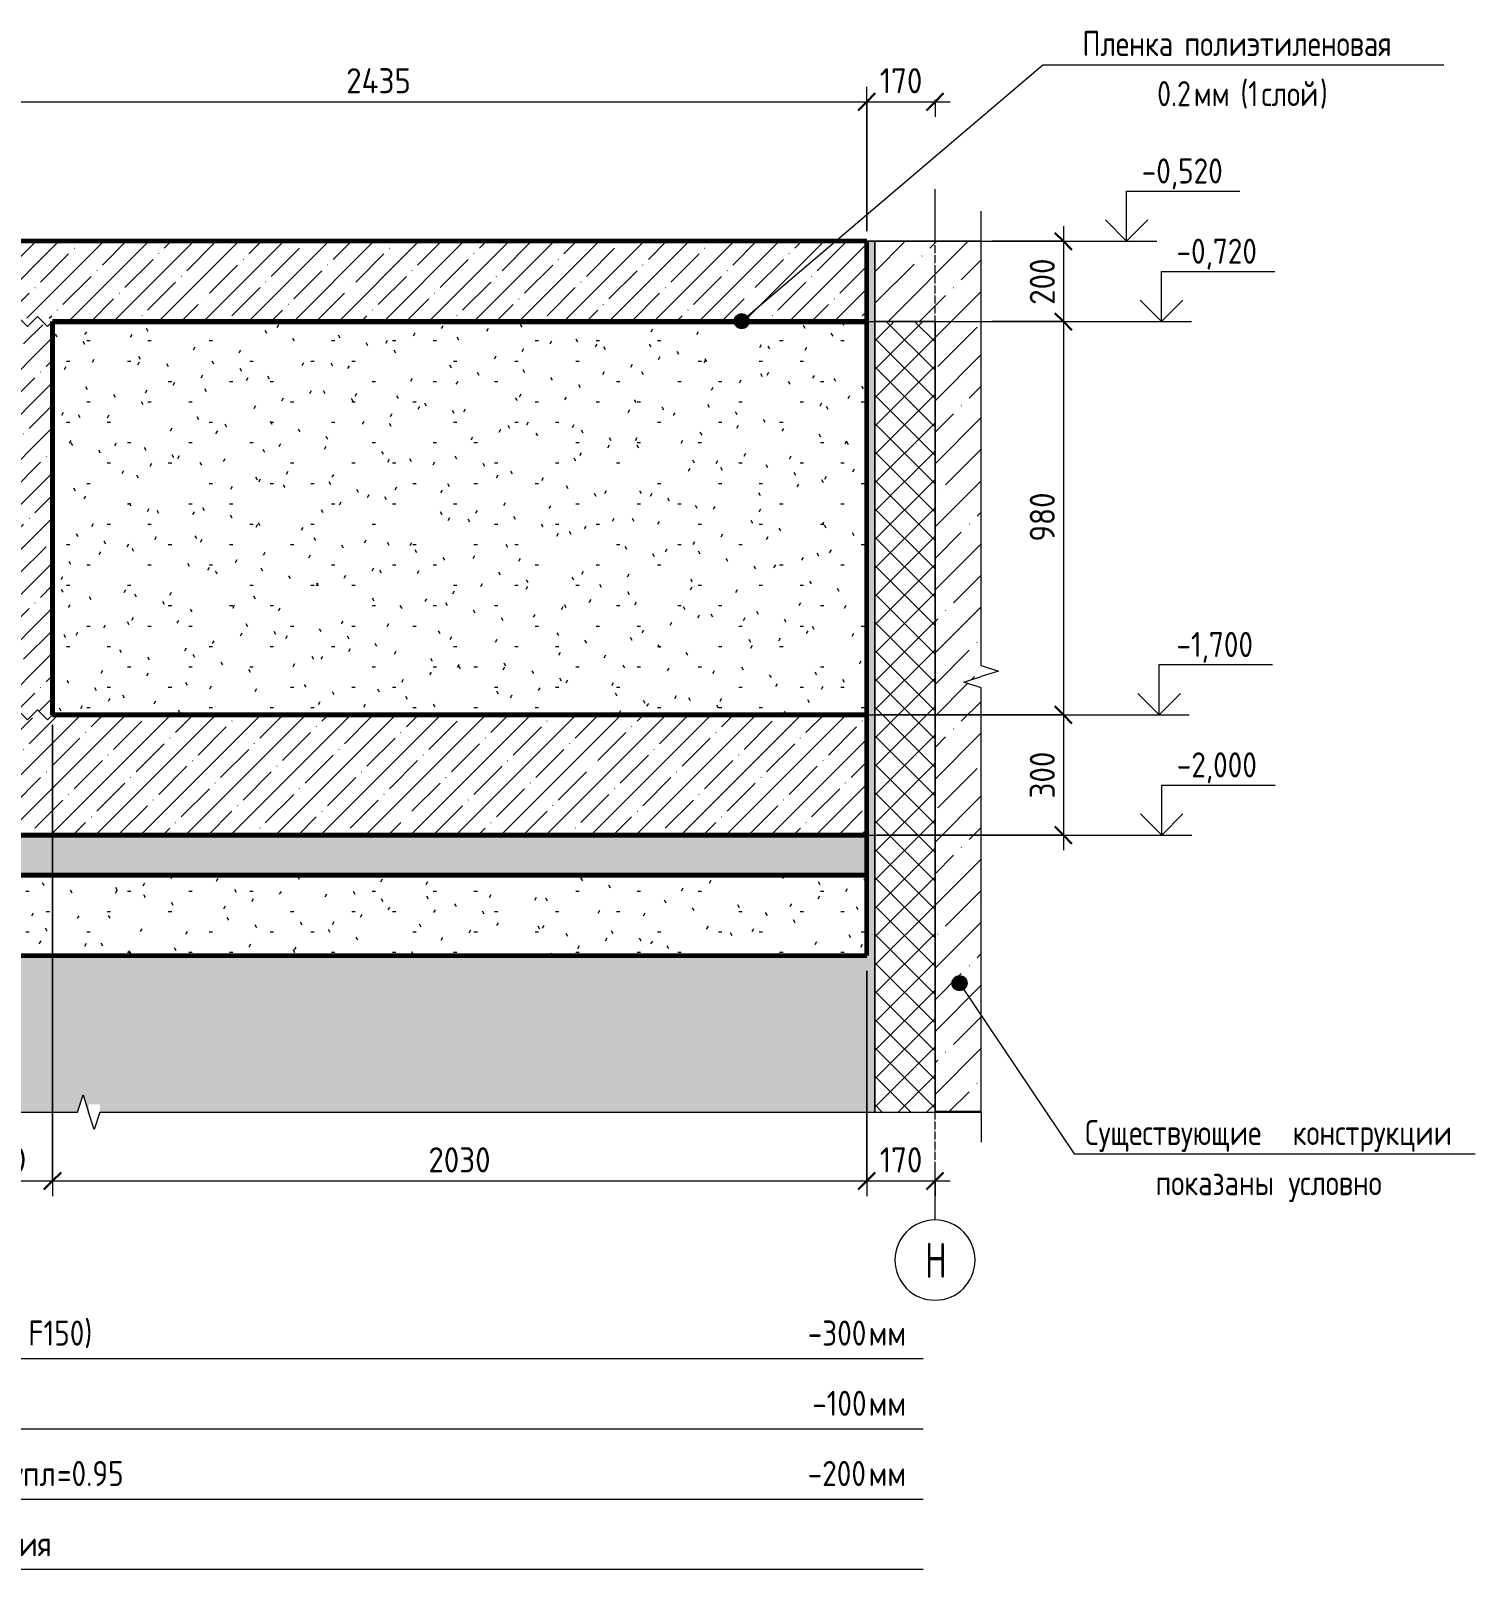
# Model space of a CAD drawing. Header units: millimetres. Extents: x 55945 to 93007, y -3829 to 32717.
# Drawn here: x 79620 to 83221, y -3829 to 5 of the extents above; entities that cross this region are included whole.
import ezdxf

# ---------------------------------------------------------------- set-up
doc = ezdxf.new("R2010")
doc.units = ezdxf.units.MM
doc.linetypes.add('02 Штрихпунктирная _20 мм_', pattern=[25, 20, -2.5, 0, -2.5])
for name, color, linetype, lineweight in [('AA_Dim', 7, 'Continuous', 9), ('AA_Dim-25', 7, 'Continuous', 9), ('AA_Linii', 7, 'Continuous', 9), ('AA_Oformlenie', 7, 'Continuous', 9), ('AA_Vinoska', 7, 'Continuous', 9), ('AA_Visotnaya otmetka', 7, 'Continuous', 9), ('AF_Balki', 7, 'Continuous', 20), ('AF_Element', 7, 'Continuous', 20), ('AF_Element_Гидроизоляция', 253, 'Continuous', 20), ('AF_Perekritie', 7, 'Continuous', 60), ('AF_Perekritie_Гидроизоляция', 253, 'Continuous', 20), ('AF_Perekritie_Опалубка', 253, 'Continuous', 20), ('AF_Pokritie', 7, 'Continuous', 9), ('AF_Stena', 7, 'Continuous', 60), ('AF_Stena_Опалубка', 253, 'Continuous', 20), ('KR_Fundament', 7, 'Continuous', 20), ('Оси', 7, 'Continuous', 9)]:
    doc.layers.add(name, color=color, linetype=linetype, lineweight=lineweight)
doc.styles.add('GOST Common_1', font='GOST_Common.ttf', dxfattribs={"width": 0.85, "height": 62.5})
doc.styles.add('ISOCPEUR_4', font='isocpeur.TTF', dxfattribs={"width": 0.7, "height": 87.5})
doc.styles.add('ISOCPEUR_5', font='isocpeur.TTF', dxfattribs={"width": 0.9, "height": 62.5})
doc.styles.add('ISOCPEUR_6', font='isocpeur.TTF', dxfattribs={"width": 0.85, "height": 62.5})
doc.dimstyles.new('00_Точн_3_знака__прозр__3', dxfattribs={"dimscale": 304.8, "dimtxt": 62.672186, "dimasz": 0.139436, "dimexe": 0.123031, "dimexo": 0.082021, "dimgap": 0.008202, "dimtad": 1, "dimdec": 3, "dimrnd": 0.001, "dimdsep": 46, "dimtxsty": 'ISOCPEUR_5', "dimblk1": 'OBLIQUE', "dimblk2": 'OBLIQUE', "dimsah": 1, "dimcen": 0.09, "dimdle": 0.123031, "dimazin": 0, "dimtfac": 1, "dimtdec": 4, "dimtix": 1, "dimtmove": 0, "dimatfit": 3, "dimfxl": 1, "dimtvp": 1, "dimtolj": 1, "dimtzin": 0, "dimlwd": 18, "dimlwe": 18, "dimarcsym": 2})
pattern_1 = [(45, (79994.55, -1225), (-56.1266, 56.1266), []), (45, (80050.68, -1225), (-56.1266, 56.1266), [99.219, -19.844, 0.8382, -19.006])]
pattern_2 = [(0, (-29359.246, -1225), (203.2, 50.8), [8.382, -144.018, 8.382, -144.018, -812.8]), (0, (-29359.246, -1225), (203.2, 50.8), [-304.8, 8.382, -296.418, 8.382, -144.018, -355.6]), (0, (-29359.246, -1225), (203.2, 50.8), [-762, 8.382, -93.218, 8.382, -245.618]), (120, (-29283.046, -1199.6), (-145.5941, 150.5764), [8.382, -144.018, 8.382, -144.018, -812.8]), (120, (-29283.046, -1199.6), (-145.5941, 150.5764), [-304.8, 8.382, -296.418, 8.382, -144.018, -355.6]), (120, (-29283.046, -1199.6), (-145.5941, 150.5764), [-762, 8.382, -93.218, 8.382, -245.618]), (240, (-29257.646, -1098), (-57.6059, -201.3764), [8.382, -144.018, 8.382, -144.018, -812.8]), (240, (-29257.646, -1098), (-57.6059, -201.3764), [-304.8, 8.382, -296.418, 8.382, -144.018, -355.6]), (240, (-29257.646, -1098), (-57.6059, -201.3764), [-762, 8.382, -93.218, 8.382, -245.618])]

# ---------------------------------------------------------------- blocks, each defined once
blk = doc.blocks.new('песок 1 - песок 1-3674227-2-2_Опл')
at = {"layer": 'AF_Perekritie', "lineweight": 9}
h = blk.add_hatch(dxfattribs=at)
h.set_pattern_fill('FP_9', color=256, style=0, pattern_type=2)
h.set_pattern_definition(pattern_2)
h.paths.add_polyline_path([(-27676.7, -1700), (-27650, -1700), (-27650, -721), (-29680, -721), (-29680, -1700), (-29359.2, -1700)])
at = {"layer": 'AF_Perekritie'}
for p, q in [((-27650, -721), (-29680, -721)), ((-29680, -721), (-29680, -1700)), ((-27650, -1700), (-27650, -721)), ((-29680, -1700), (-27650, -1700))]:
    blk.add_line(p, q, dxfattribs=at)
blk = doc.blocks.new('Обобщенные модели 1 - Обобщенные модели 1-3677777-2-2_Опл')
at = {"layer": 'AF_Element', "lineweight": 9}
h = blk.add_hatch(dxfattribs=at)
h.set_pattern_fill('FP_9', color=256, style=0, pattern_type=2)
h.set_pattern_definition(pattern_2)
h.paths.add_polyline_path([(-31685, -2300), (-27650, -2300), (-27650, -2100), (-31685, -2100)])
at = {"layer": 'AF_Element', "lineweight": 60}
for p, q in [((-27650, -2100), (-31685, -2100)), ((-31685, -2100), (-31685, -2300)), ((-27650, -2300), (-27650, -2100)), ((-31685, -2300), (-27650, -2300))]:
    blk.add_line(p, q, dxfattribs=at)
blk = doc.blocks.new('Последовательность узлов - 3мм масшт20 маскировка-V1-2-2_Опл')
at = {"layer": 'AA_Oformlenie'}
for p, q in [((-29930, -1700), (-29917.5, -1687.5)), ((-29892.5, -1712.5), (-29917.5, -1687.5)), ((-29880, -1700), (-29892.5, -1712.5)), ((-29880, -1700), (-29867.5, -1687.5)), ((-29842.5, -1712.5), (-29867.5, -1687.5)), ((-29830, -1700), (-29842.5, -1712.5)), ((-29830, -1700), (-29817.5, -1687.5)), ((-29792.5, -1712.5), (-29817.5, -1687.5)), ((-29780, -1700), (-29792.5, -1712.5)), ((-29780, -1700), (-29767.5, -1687.5)), ((-29742.5, -1712.5), (-29767.5, -1687.5)), ((-29730, -1700), (-29742.5, -1712.5)), ((-29730, -1700), (-29717.5, -1687.5)), ((-29692.5, -1712.5), (-29717.5, -1687.5)), ((-29680, -1700), (-29692.5, -1712.5))]:
    blk.add_line(p, q, dxfattribs=at)
blk = doc.blocks.new('011_ЛинияОбрыва _ЭлУзла_Линия_ - Тип 1-3686603-2-2_Опл')
at = {"layer": 'AA_Oformlenie'}
for p, q in [((-31785, -2690), (-29617.5, -2690)), ((-29561.8, -2690), (-27365, -2690))]:
    blk.add_line(p, q, dxfattribs=at)
blk = doc.blocks.new('011_ЛинияОбрыва _ЭлУзла_Линия_ - Тип 1-3689476-2-2_Опл')
at = {"layer": 'AA_Oformlenie'}
for p, q in [((-27365, -1576.8), (-27365, -520)), ((-27365, -2690), (-27365, -1632.5))]:
    blk.add_line(p, q, dxfattribs=at)
blk = doc.blocks.new('Ось сетки - d_4мм-2765513-2-2_Опл')
at = {"layer": 'Оси'}
for start, end in [(0, 180), (0, 180), (180, 0), (180, 0)]:
    blk.add_arc((-27480, -3058.8), 100, start, end, dxfattribs=at)
blk = doc.blocks.new('DIMBLOCK35-2-2_Опл')
at = {"layer": 'AA_Dim-25', "lineweight": 18}
for p, q in [((79268.8, -495), (79268.8, -135.1)), ((81703.8, -495), (81703.8, -135.1)), ((79268.8, -172.6), (81703.8, -172.6)), ((79268.8, -172.6), (79268.8, -495)), ((81703.8, -172.6), (81703.8, -495))]:
    blk.add_line(p, q, dxfattribs=at)
at = {"layer": 'AA_Dim-25', "lineweight": 30}
for p, q in [((79268.8, -172.6), (79290, -151.3)), ((81703.8, -172.6), (81725, -151.3)), ((79268.8, -172.6), (79247.5, -193.8)), ((81703.8, -172.6), (81682.5, -193.8))]:
    blk.add_line(p, q, dxfattribs=at)
at = {"layer": 'AA_Dim-25', "color": 0, "lineweight": 18, "insert": (80405.9, -88.7), "char_height": 62.5, "width": 192.983, "attachment_point": 1, "line_spacing_factor": 1.135194, "style": 'ISOCPEUR_5'}
blk.add_mtext('2435', dxfattribs=at)
blk = doc.blocks.new('_Oblique')
at = {"color": 0, "linetype": 'ByBlock', "lineweight": -2}
blk.add_line((-0.5, -0.5), (0.5, 0.5), dxfattribs=at)
blk = doc.blocks.new('DIMBLOCK36-2-2_Опл')
at = {"layer": 'AA_Dim-25', "lineweight": 18}
for p, q in [((81703.8, -495), (81703.8, -135.1)), ((81703.8, -172.6), (81911.3, -172.6)), ((81703.8, -172.6), (81703.8, -495)), ((81873.8, -167.5), (81873.8, -210.1)), ((81873.8, -172.6), (81873.8, -167.5))]:
    blk.add_line(p, q, dxfattribs=at)
at = {"layer": 'AA_Dim-25', "lineweight": 30}
for p, q in [((81703.8, -172.6), (81725, -151.3)), ((81873.8, -172.6), (81895, -151.3)), ((81703.8, -172.6), (81682.5, -193.8)), ((81873.8, -172.6), (81852.5, -193.8))]:
    blk.add_line(p, q, dxfattribs=at)
at = {"layer": 'AA_Dim-25', "color": 0, "lineweight": 18, "insert": (81736.2, -88.7), "char_height": 62.5, "width": 126.29, "attachment_point": 1, "line_spacing_factor": 1.135194, "style": 'ISOCPEUR_5'}
blk.add_mtext('170', dxfattribs=at)
blk = doc.blocks.new('DIMBLOCK40-2-2_Опл')
at = {"layer": 'AA_Dim-25', "lineweight": 18}
for p, q in [((79423.8, -1725), (79423.8, -2899.2)), ((79423.8, -2861.7), (79423.8, -1725)), ((79673.8, -1725), (79673.8, -2899.2)), ((79673.8, -2861.7), (79673.8, -1725)), ((79423.8, -2861.7), (79673.8, -2861.7))]:
    blk.add_line(p, q, dxfattribs=at)
at = {"layer": 'AA_Dim-25', "lineweight": 30}
for p, q in [((79423.8, -2861.7), (79402.5, -2882.9)), ((79423.8, -2861.7), (79445, -2840.4)), ((79673.8, -2861.7), (79652.5, -2882.9)), ((79673.8, -2861.7), (79695, -2840.4))]:
    blk.add_line(p, q, dxfattribs=at)
at = {"layer": 'AA_Dim-25', "color": 0, "lineweight": 18, "insert": (79490.3, -2777.8), "char_height": 62.5, "width": 140.48, "attachment_point": 1, "line_spacing_factor": 1.135194, "style": 'ISOCPEUR_5'}
blk.add_mtext('250', dxfattribs=at)
blk = doc.blocks.new('DIMBLOCK41-2-2_Опл')
at = {"layer": 'AA_Dim-25', "lineweight": 18}
for p, q in [((79673.8, -1725), (79673.8, -2899.2)), ((79673.8, -2861.7), (79673.8, -1725)), ((81703.8, -2337.9), (81703.8, -2899.2)), ((81703.8, -2861.7), (81703.8, -2337.9)), ((79673.8, -2861.7), (81703.8, -2861.7))]:
    blk.add_line(p, q, dxfattribs=at)
at = {"layer": 'AA_Dim-25', "lineweight": 30}
for p, q in [((79673.8, -2861.7), (79652.5, -2882.9)), ((79673.8, -2861.7), (79695, -2840.4)), ((81703.8, -2861.7), (81682.5, -2882.9)), ((81703.8, -2861.7), (81725, -2840.4))]:
    blk.add_line(p, q, dxfattribs=at)
at = {"layer": 'AA_Dim-25', "color": 0, "lineweight": 18, "insert": (80610.8, -2777.8), "char_height": 62.5, "width": 187.307, "attachment_point": 1, "line_spacing_factor": 1.135194, "style": 'ISOCPEUR_5'}
blk.add_mtext('2030', dxfattribs=at)
blk = doc.blocks.new('DIMBLOCK42-2-2_Опл')
at = {"layer": 'AA_Dim-25', "lineweight": 18}
for p, q in [((81703.8, -2337.9), (81703.8, -2899.2)), ((81703.8, -2861.7), (81703.8, -2337.9)), ((81703.8, -2861.7), (81911.3, -2861.7)), ((81873.8, -2856.6), (81873.8, -2899.2)), ((81873.8, -2861.7), (81873.8, -2856.6))]:
    blk.add_line(p, q, dxfattribs=at)
at = {"layer": 'AA_Dim-25', "lineweight": 30}
for p, q in [((81703.8, -2861.7), (81682.5, -2882.9)), ((81703.8, -2861.7), (81725, -2840.4)), ((81873.8, -2861.7), (81852.5, -2882.9)), ((81873.8, -2861.7), (81895, -2840.4))]:
    blk.add_line(p, q, dxfattribs=at)
at = {"layer": 'AA_Dim-25', "color": 0, "lineweight": 18, "insert": (81736.2, -2777.8), "char_height": 62.5, "width": 126.29, "attachment_point": 1, "line_spacing_factor": 1.135194, "style": 'ISOCPEUR_5'}
blk.add_mtext('170', dxfattribs=at)
blk = doc.blocks.new('DIMBLOCK50-2-2_Опл')
at = {"layer": 'AA_Dim-25', "lineweight": 18}
for p, q in [((82193.9, -482.5), (82193.9, -720)), ((82016, -520), (82231.4, -520)), ((82193.9, -520), (82016, -520)), ((82016, -720), (82231.4, -720)), ((82193.9, -720), (82016, -720))]:
    blk.add_line(p, q, dxfattribs=at)
at = {"layer": 'AA_Dim-25', "lineweight": 30}
for p, q in [((82193.9, -520), (82172.7, -498.7)), ((82193.9, -520), (82215.2, -541.2)), ((82193.9, -720), (82172.7, -698.8)), ((82193.9, -720), (82215.2, -741.3))]:
    blk.add_line(p, q, dxfattribs=at)
at = {"layer": 'AA_Dim-25', "color": 0, "lineweight": 18, "insert": (82110, -678.5), "char_height": 62.5, "width": 140.48, "attachment_point": 1, "rotation": 90, "line_spacing_factor": 1.135194, "style": 'ISOCPEUR_5'}
blk.add_mtext('200', dxfattribs=at)
blk = doc.blocks.new('DIMBLOCK51-2-2_Опл')
at = {"layer": 'AA_Dim-25', "lineweight": 18}
for p, q in [((82016, -720), (82231.4, -720)), ((82193.9, -720), (82016, -720)), ((82193.9, -720), (82193.9, -1700)), ((81728.8, -1700), (82231.4, -1700)), ((82193.9, -1700), (81728.8, -1700))]:
    blk.add_line(p, q, dxfattribs=at)
at = {"layer": 'AA_Dim-25', "lineweight": 30}
for p, q in [((82193.9, -720), (82172.7, -698.8)), ((82193.9, -720), (82215.2, -741.3)), ((82193.9, -1700), (82172.7, -1678.8)), ((82193.9, -1700), (82215.2, -1721.3))]:
    blk.add_line(p, q, dxfattribs=at)
at = {"layer": 'AA_Dim-25', "color": 0, "lineweight": 18, "insert": (82110, -1268.5), "char_height": 62.5, "width": 140.48, "attachment_point": 1, "rotation": 90, "line_spacing_factor": 1.135194, "style": 'ISOCPEUR_5'}
blk.add_mtext('980', dxfattribs=at)
blk = doc.blocks.new('DIMBLOCK52-2-2_Опл')
at = {"layer": 'AA_Dim-25', "lineweight": 30}
for p, q in [((82193.9, -1700), (82172.7, -1678.8)), ((82193.9, -1700), (82215.2, -1721.3)), ((82193.9, -2000), (82172.7, -1978.7)), ((82193.9, -2000), (82215.2, -2021.2))]:
    blk.add_line(p, q, dxfattribs=at)
at = {"layer": 'AA_Dim-25', "lineweight": 18}
for p, q in [((81728.8, -1700), (82231.4, -1700)), ((82193.9, -1700), (81728.8, -1700)), ((82193.9, -1700), (82193.9, -2037.5)), ((81728.8, -2000), (82231.4, -2000)), ((82193.9, -2000), (81728.8, -2000))]:
    blk.add_line(p, q, dxfattribs=at)
at = {"layer": 'AA_Dim-25', "color": 0, "lineweight": 18, "insert": (82110, -1908.5), "char_height": 62.5, "width": 140.48, "attachment_point": 1, "rotation": 90, "line_spacing_factor": 1.135194, "style": 'ISOCPEUR_5'}
blk.add_mtext('300', dxfattribs=at)
blk = doc.blocks.new('Высотные отметки - Стрелка вверх-400292-2-2_Опл')
at = {"layer": 'AA_Vinoska'}
for p, q in [((-27002.3, -395), (-26719.8, -395)), ((-27002.3, -520), (-27002.3, -395)), ((-27002.3, -520), (-27055.3, -467)), ((-27002.3, -520), (-26949.2, -467)), ((-27077.3, -520), (-26927.3, -520))]:
    blk.add_line(p, q, dxfattribs=at)
blk = doc.blocks.new('010_Флажок - ГИ_МФ_узел 1-3685573-2-2_Опл')
at = {"layer": 'AA_Vinoska'}
blk.add_hatch(color=256, dxfattribs=at).paths.add_polyline_path([(-30797.3, -2554.2), (-30797.3, -1929.2), (-30759.8, -1929.2), (-30759.8, -2554.2)])
for p, q in [((-30759.8, -1929.2), (-30797.3, -1929.2)), ((-30797.3, -1929.2), (-30797.3, -2554.2)), ((-30759.8, -1929.2), (-30759.8, -3304.2)), ((-30759.8, -2554.2), (-30759.8, -1929.2)), ((-30797.3, -2554.2), (-30759.8, -2554.2)), ((-30759.8, -3304.2), (-30759.8, -3479.2)), ((-30759.8, -3304.2), (-27509.8, -3304.2)), ((-30759.8, -3479.2), (-27509.8, -3479.2)), ((-30759.8, -3479.2), (-30759.8, -3654.2)), ((-30759.8, -3654.2), (-30759.8, -3829.2)), ((-30759.8, -3654.2), (-27509.8, -3654.2)), ((-30759.8, -3829.2), (-27509.8, -3829.2))]:
    blk.add_line(p, q, dxfattribs=at)
blk = doc.blocks.new('010_Текст с выноской - Текст 2 строки _с точкой_-3689527-2-2_Опл')
at = {"layer": 'AA_Vinoska'}
blk.add_line((-27133.2, -2794.2), (-26133.2, -2794.2), dxfattribs=at)

msp = doc.modelspace()

# ---------------------------------------------------------------- hatches: boundary and pattern name
at = {"layer": 'AA_Oformlenie'}
h = msp.add_hatch(dxfattribs=at)
h.set_pattern_fill('FP_11', color=250, style=0, pattern_type=2)
h.set_pattern_definition([(228.013, (80177.43, -971), (-2031.99144, -2286.00794), [34.172, -3383.048]), (184.97, (80154.57, -996.4), (3047.99862, 254.013734), [58.64, -5805.405]), (132.51, (80096.15, -1001.48), (2539.97812, -2794.01959), [41.348, -4093.472]), (267.274, (79997.09, -1064.98), (253.972893, 5080.00167), [53.4, -5286.644]), (292.834, (79994.55, -1118.32), (-1270.018216, 3047.992396), [52.363, -5183.981]), (357.274, (80014.87, -1166.58), (-5080.00167, 253.972893), [53.4, -5286.644]), (37.694, (80068.21, -1169.12), (-3302.011032, -2539.986107), [70.619, -6991.312]), (72.255, (80124.09, -1125.94), (1778.031558, 5587.989563), [66.672, -6600.526]), (121.43, (80144.41, -1062.44), (-2032.025225, 3301.984438), [53.581, -5304.555]), (175.236, (80116.47, -1016.72), (2793.99806, -254.01689), [61.171, -2997.394]), (222.397, (80055.51, -1011.64), (-3048.021364, -2793.976117), [79.108, -7831.677]), (138.814, (80248.55, -1067.52), (-1777.99827, 1524.00296), [27, -2673.056]), (171.469, (80228.23, -1049.74), (3301.998057, -508.01404), [51.368, -5085.464]), (225, (80177.43, -1042.12), (3e-14, -254), [35.921, -323.289]), (203.199, (80159.65, -1011.64), (1269.99626, 508.00885), [19.344, -1915.062]), (291.801, (80141.87, -1019.26), (-253.9944, 762.00245), [27.357, -1340.475]), (30.964, (80152.03, -1044.66), (761.99727, 508.0033), [44.432, -1436.63]), (161.565, (80190.13, -1021.8), (507.9998, -254.0006), [32.129, -771.09]), (16.389, (79994.55, -1019.26), (2540.00709, 761.97597), [45.009, -4455.883]), (70.346, (80037.73, -1006.56), (-1016.00879, -2793.99714), [37.76, -3738.222]), (293.199, (80190.13, -971), (-508.00885, 1269.99626), [38.688, -1895.718]), (343.61, (80205.37, -1006.56), (-2539.99379, 762.0203), [45.009, -4455.883]), (339.444, (79994.55, -1176.74), (-1270.00078, 507.99866), [43.404, -2126.773]), (294.775, (80035.19, -1191.98), (-1269.99309, 2794.00269), [36.367, -3600.359]), (66.801, (80192.67, -1225), (508.00885, 1269.99626), [38.688, -1895.718]), (17.354, (80207.91, -1189.44), (-3302.00006, -1015.99885), [42.578, -4215.238]), (69.444, (80068.21, -1225), (-507.99866, -1270.00078), [21.702, -2148.475]), (101.31, (80177.43, -1225), (-254.0008, 1016.0003), [12.951, -1282.199]), (165.964, (80174.89, -1212.3), (762.0014, -253.9968), [52.363, -994.905]), (186.009, (80124.09, -1199.6), (2540.00024, 253.999726), [48.527, -4804.136]), (303.69, (80152.03, -1067.52), (-253.9991, 508), [36.632, -879.178]), (353.157, (80172.35, -1098), (4317.998074, -508.016712), [63.956, -6331.601]), (60.945, (80235.85, -1105.62), (-1016.01265, -1777.99294), [26.151, -2588.939]), (90, (80248.55, -1082.76), (-254, 254), [15.24, -238.76]), (120.256, (80119.01, -1191.98), (1015.98679, -1778.00772), [35.287, -3493.394]), (48.013, (80101.23, -1161.5), (2031.99144, 2286.00794), [68.344, -3348.876]), (0, (80146.95, -1110.7), (254, 254), [66.04, -187.96]), (325.305, (80212.99, -1110.7), (-2540.00538, 1777.99317), [40.161, -3975.932]), (254.055, (80246.01, -1133.56), (-253.9927, -1016.00235), [36.983, -1812.165]), (207.646, (80235.85, -1169.12), (-4825.999284, -2540.001884), [60.215, -5961.246]), (175.426, (80182.51, -1197.06), (-3301.999344, 254.004155), [63.703, -6306.585])])
h.paths.add_polyline_path([(81723.7959, -2690), (81723.7959, -520), (81703.7959, -520), (81703.7959, -2300), (77668.7959, -2300), (77668.7959, -2000), (77638.7959, -2000), (77638.7959, -1970), (77738.7959, -1970), (77738.7959, -1430), (77568.7959, -1430), (77568.7959, -2021.8457), (77588.4223, -2021.8457), (77588.4223, -2050), (77568.7959, -2050), (77612.0972, -2063.75), (77568.7959, -2077.5), (77568.7959, -2690), (79736.2959, -2690), (79750.0459, -2646.6987), (79763.7959, -2690), (79763.7959, -2670.3736), (79791.9503, -2670.3736), (79791.9503, -2690), (81721.1293, -2690)])
h = msp.add_hatch(dxfattribs=at)
h.set_pattern_fill('FP_13', color=250, style=0, pattern_type=2)
h.set_pattern_definition([(45, (79994.55, -1225), (-78.577, 78.577), []), (45, (80073.13, -1225), (-78.577, 78.577), [138.906, -27.781, 0.838, -26.943])])
h.paths.add_polyline_path([(81988.7959, -2688.0276), (81988.7959, -1632.5), (81945.4947, -1618.75), (81988.7959, -1605), (81969.1696, -1605), (81969.1696, -1576.8457), (81988.7959, -1576.8457), (81988.7959, -520), (81723.7959, -520), (81723.7959, -720), (81873.7959, -720), (81873.7959, -2688.0276), (81945.4947, -2688.0276)])
h = msp.add_hatch(dxfattribs=at)
h.set_pattern_fill('FP_12', color=250, style=0, pattern_type=2)
h.set_pattern_definition([(45, (79994.55, -1225), (-35.3553, 35.3553), []), (135, (79994.55, -1225), (-35.3553, -35.3553), [])])
h.paths.add_polyline_path([(81723.7959, -2690), (81873.7959, -2690), (81873.7959, -720), (81723.7959, -720), (81723.7959, -2688.0276)])
at = {"layer": 'AA_Vinoska'}
h = msp.add_hatch(color=256, dxfattribs=at)
edge = h.paths.add_edge_path()
edge.add_arc((81391.7813, -719.3351), 18.75, 0, 360)
h = msp.add_hatch(color=256, dxfattribs=at)
edge = h.paths.add_edge_path()
edge.add_arc((81935.0389, -2368.9143), 18.75, 0, 360)
at = {"layer": 'AF_Perekritie', "lineweight": 9}
h = msp.add_hatch(dxfattribs=at)
h.set_pattern_fill('FP_8', color=256, style=0, pattern_type=2)
h.set_pattern_definition(pattern_1)
h.paths.add_polyline_path([(81703.7959, -720), (81703.7959, -520), (79268.7959, -520), (79268.7959, -620), (79276.7959, -620), (79276.7959, -712), (79673.7959, -712), (79673.7959, -720), (81633.5737, -720)])
h = msp.add_hatch(dxfattribs=at)
h.set_pattern_fill('FP_8', color=256, style=0, pattern_type=2)
h.set_pattern_definition(pattern_1)
h.paths.add_polyline_path([(81703.7959, -2000), (81703.7959, -1700), (79673.7959, -1700), (79673.7959, -1708), (79423.7959, -1708), (79423.7959, -1700), (78068.7959, -1700), (78068.7959, -1708), (77768.7959, -1708), (77768.7959, -2000), (81690.4626, -2000)])
at = {"layer": 'AF_Pokritie'}
h = msp.add_hatch(dxfattribs=at)
h.set_pattern_fill('FP_10', color=256, style=0, pattern_type=2)
h.set_pattern_definition([(50, (79994.55, -1225), (182.185, -15.939), [19.05, -209.55]), (355, (79994.55, -1225), (-35.242, 191.057), [15.24, -167.64]), (100.451, (80009.73, -1226.33), (146.943, 175.117), [16.19, -178.09]), (46.184, (79994.55, -1174.2), (271.079, -42.043), [28.575, -314.325]), (96.636, (80017.14, -1177.7), (237.403, 247.427), [24.285, -267.135]), (351.184, (79994.55, -1174.2), (237.405, 247.425), [22.86, -251.46]), (21, (80019.95, -1186.9), (151.615, -102.2655), [19.05, -209.55]), (326, (80019.95, -1186.9), (61.802, 184.188), [15.24, -167.64]), (71.451, (80032.58, -1195.42), (213.417, 81.921), [16.19, -178.09]), (37.5, (79994.55, -1225), (3.0883, 84.555), [8.382, -157.226, 8.382, -161.798, -168.275]), (37.5, (79994.55, -1225), (3.0883, 84.555), [-335.788, 8.382, -159.893]), (7.5, (79994.55, -1225), (66.8194, 100.1807), [8.382, -88.646, 8.382, -153.416, -64.135]), (7.5, (79994.55, -1225), (66.8194, 100.1807), [-258.826, 8.382, -55.753]), (327.5, (79937.91, -1225), (135.5905, -5.729), [8.382, -55.118, 8.382, -189.738, -262.89]), (327.5, (79937.91, -1225), (135.5905, -5.729), [-261.62, 8.382, -254.508]), (317.5, (79912.51, -1225), (148.129, 25.427), [8.382, -74.168, 8.382, -123.19, -186.69]), (317.5, (79912.51, -1225), (148.129, 25.427), [-214.122, 8.382, -178.308])])
h.paths.add_polyline_path([(81694.907, -2100), (81703.7959, -2100), (81703.7959, -2000), (77668.7959, -2000), (77668.7959, -2100), (79994.5743, -2100)])
at = {"layer": 'AF_Stena', "lineweight": 9}
h = msp.add_hatch(dxfattribs=at)
h.set_pattern_fill('FP_8', color=256, style=0, pattern_type=2)
h.set_pattern_definition(pattern_1)
h.paths.add_polyline_path([(79673.7959, -1692), (79673.7959, -728), (79423.7959, -728), (79423.7959, -1692), (79623.7959, -1692)])

# ---------------------------------------------------------------- linework, layer by layer
at = {"layer": 'AA_Linii'}
for p, q in [((81723.7959, -520), (81703.7959, -520)), ((81703.7959, -520), (81703.7959, -2300)), ((81723.7959, -2690), (81723.7959, -520)), ((81988.7959, -520), (81723.7959, -520)), ((81723.7959, -520), (81723.7959, -720)), ((81873.7959, -720), (81723.7959, -720)), ((81723.7959, -720), (81723.7959, -2690)), ((81723.7959, -720), (81873.7959, -720)), ((81873.7959, -2690), (81873.7959, -720)), ((81873.7959, -720), (81873.7959, -2688.0276)), ((81703.7959, -2300), (77668.7959, -2300)), ((81723.7959, -2690), (81873.7959, -2690)), ((81873.7959, -2688.0276), (81988.7959, -2688.0276))]:
    msp.add_line(p, q, dxfattribs=at)
at = {"layer": 'AA_Vinoska'}
for p, q in [((81391.7813, -719.3351), (82142.34, -80.4447)), ((81988.7959, -520), (81988.7959, -445)), ((81945.4947, -1618.75), (81988.7959, -1605)), ((81988.7959, -1576.8457), (82032.121, -1590.9228)), ((82032.121, -1590.9228), (81988.7959, -1605)), ((81988.7959, -1632.5), (81945.4947, -1618.75)), ((81935.0389, -2368.9143), (82220.5609, -2794.2396)), ((79736.2959, -2690), (79750.0459, -2646.6987)), ((79750.0459, -2646.6987), (79763.7959, -2690)), ((79777.8731, -2733.3251), (79763.7959, -2690)), ((79791.9503, -2690), (79777.8731, -2733.3251)), ((81988.7959, -2690), (81988.7959, -2765))]:
    msp.add_line(p, q, dxfattribs=at)
for centre in [(81391.7813, -719.3351), (81935.0389, -2368.9143)]:
    msp.add_circle(centre, 18.75, dxfattribs=at)
at = {"layer": 'AA_Visotnaya otmetka'}
for p, q in [((81342.7384, -520), (82237.212, -520)), ((82237.212, -520), (82351.5432, -520)), ((81699.2308, -720), (82229.0057, -720)), ((82229.0057, -720), (82438.2667, -720)), ((81674.5827, -1700), (82214.0172, -1700)), ((82214.0172, -1700), (82432.8526, -1700)), ((81653.6584, -2000), (82155.2127, -2000)), ((82155.2127, -2000), (82438.945, -2000))]:
    msp.add_line(p, q, dxfattribs=at)
at = {"layer": 'AF_Balki'}
for p, q in [((77763.7959, -2000), (80213.7959, -2000)), ((80213.7959, -2000), (77768.7959, -2000))]:
    msp.add_line(p, q, dxfattribs=at)
at = {"layer": 'AF_Perekritie_Гидроизоляция', "lineweight": 60}
for p, q in [((81703.7959, -720), (79673.7959, -720)), ((79673.7959, -720), (79673.7959, -721)), ((79673.7959, -721), (81703.7959, -721)), ((81703.7959, -721), (81703.7959, -720))]:
    msp.add_line(p, q, dxfattribs=at)
at = {"layer": 'AF_Perekritie_Опалубка', "lineweight": 60}
for p, q in [((81703.7959, -520), (79268.7959, -520)), ((81703.7959, -720), (81703.7959, -520)), ((79673.7959, -720), (81703.7959, -720))]:
    msp.add_line(p, q, dxfattribs=at)
at = {"layer": 'AF_Pokritie', "lineweight": 60}
for p, q in [((81703.7959, -2000), (77668.7959, -2000)), ((81703.7959, -2100), (81703.7959, -2000)), ((77668.7959, -2100), (81703.7959, -2100))]:
    msp.add_line(p, q, dxfattribs=at)
at = {"layer": 'AF_Stena_Опалубка'}
for p, q in [((81703.7959, -720), (79673.7959, -720)), ((79673.7959, -720), (81703.7959, -720)), ((81703.7959, -1700), (81703.7959, -720)), ((81703.7959, -720), (81703.7959, -1700)), ((79673.7959, -1700), (81703.7959, -1700)), ((81703.7959, -1700), (79673.7959, -1700))]:
    msp.add_line(p, q, dxfattribs=at)
at = {"layer": 'AF_Stena_Опалубка', "lineweight": 60}
msp.add_line((79673.7959, -1700), (79673.7959, -720), dxfattribs=at)
at = {"layer": 'KR_Fundament', "lineweight": 60}
for p, q in [((81703.7959, -1700), (79673.7959, -1700)), ((81703.7959, -2000), (81703.7959, -1700)), ((77768.7959, -2000), (81703.7959, -2000))]:
    msp.add_line(p, q, dxfattribs=at)
at = {"layer": 'Оси'}
for p, q in [((81873.7959, -515.4667), (81873.7959, -390.4667)), ((81873.7959, -2958.7805), (81873.7959, -2833.7805))]:
    msp.add_line(p, q, dxfattribs=at)
at = {"layer": 'Оси', "linetype": '02 Штрихпунктирная _20 мм_'}
msp.add_line((81873.7959, -2833.7805), (81873.7959, -515.4667), dxfattribs=at)

# ---------------------------------------------------------------- block references
at = {"layer": 'AA_Oformlenie'}
for name in ['011_ЛинияОбрыва _ЭлУзла_Линия_ - Тип 1-3689476-2-2_Опл', 'Последовательность узлов - 3мм масшт20 маскировка-V1-2-2_Опл', '011_ЛинияОбрыва _ЭлУзла_Линия_ - Тип 1-3686603-2-2_Опл']:
    msp.add_blockref(name, (109353.7959, 0), dxfattribs=at)
at = {"layer": 'AA_Oformlenie', "rotation": 180}
msp.add_blockref('Последовательность узлов - 3мм масшт20 маскировка-V1-2-2_Опл', (49743.7959, -2420), dxfattribs=at)
at = {"layer": 'AA_Vinoska'}
for name, p in [('010_Текст с выноской - Текст 2 строки _с точкой_-3689527-2-2_Опл', (109275.5751, 2713.7949)), ('Высотные отметки - Стрелка вверх-400292-2-2_Опл', (109353.7959, 0)), ('010_Флажок - ГИ_МФ_узел 1-3685573-2-2_Опл', (109353.7959, 0)), ('010_Текст с выноской - Текст 2 строки _с точкой_-3689527-2-2_Опл', (109353.7959, 0))]:
    msp.add_blockref(name, p, dxfattribs=at)
at = {"layer": 'AA_Visotnaya otmetka'}
for p in [(109440.5194, -200), (109435.1053, -1180), (109441.1977, -1480)]:
    msp.add_blockref('Высотные отметки - Стрелка вверх-400292-2-2_Опл', p, dxfattribs=at)
at = {"layer": 'AF_Element_Гидроизоляция'}
msp.add_blockref('Обобщенные модели 1 - Обобщенные модели 1-3677777-2-2_Опл', (109353.7959, 0), dxfattribs=at)
at = {"layer": 'AF_Perekritie_Гидроизоляция'}
msp.add_blockref('песок 1 - песок 1-3674227-2-2_Опл', (109353.7959, 0), dxfattribs=at)
at = {"layer": 'Оси'}
msp.add_blockref('Ось сетки - d_4мм-2765513-2-2_Опл', (109353.7959, 0), dxfattribs=at)

# ---------------------------------------------------------------- texts
at = {"layer": 'AA_Vinoska', "char_height": 62.5, "attachment_point": 1, "style": 'GOST Common_1'}
for s, insert, width in [('Пленка', (82241.2534, 4.1129), 286.202437), ('\\fGOST Common|b0|i0|c204|p34|;\\W.85; ', (82477.394, 4.1129), 22.146617), ('полиэтиленовая', (82495.6668, 4.1129), 660.991344), (' (1 ', (82603.2095, -120.8871), 102.215156), ('\\fGOST Common|b0|i0|c204|p34|;\\W.85;)', (82833.7277, -120.8871), 25.553789), ('0.2', (82427.5096, -120.8871), 110.733086), ('мм', (82518.8735, -120.8871), 102.215156), ('слой', (82687.5454, -120.8871), 177.172937), ('Существующие', (82247.8617, -2709.682), 604.773008), ('\\fGOST Common|b0|i0|c204|p34|;\\W.85; ', (82746.8493, -2709.682), 22.146617), ('конструкции', (82765.1221, -2709.682), 516.186539), ('\\fGOST Common|b0|i0|c204|p34|;\\W.85; ', (82736.9415, -2834.682), 22.146617), ('показаны', (82423.4929, -2834.682), 379.899664), ('условно', (82755.2143, -2834.682), 315.163398)]:
    msp.add_mtext(s, dxfattribs=dict(at, insert=insert, width=width))
at = {"layer": 'AA_Visotnaya otmetka', "char_height": 62.5, "attachment_point": 1, "line_spacing_factor": 1.135194, "style": 'ISOCPEUR_6'}
for s, insert, width in [('-0,520', (82389.0852, -313.5801), 239.899334), ('-0,720', (82475.8087, -513.5801), 239.899334), ('-1,700', (82475.7215, -1493.5801), 227.11473), ('-2,000', (82476.487, -1793.5801), 239.899334)]:
    msp.add_mtext(s, dxfattribs=dict(at, insert=insert, width=width))
at = {"layer": 'Оси', "insert": (81848.9133, -3015.6654), "char_height": 87.5, "width": 60.326984, "attachment_point": 1, "style": 'ISOCPEUR_4'}
msp.add_mtext('\\fISOCPEUR|b0|i0|c204|p34|;\\W.7;Н', dxfattribs=at)

# ---------------------------------------------------------------- dimensions: what is measured, and where the dimension line sits
at = {"layer": 'AA_Dim', "lineweight": 18}
for base, p1, p2, override, picture, middle in [((81703.7959, -172.5839), (79268.7959, -520), (81703.7959, -520), {"dimpost": '<>', "dimfxl": 2435}, 'DIMBLOCK35-2-2_Опл', (80486.2959, -138.8339)), ((81873.7959, -172.5839), (81703.7959, -520), (81873.7959, -142.5319), {"dimpost": '<>', "dimfxl": 413.983326}, 'DIMBLOCK36-2-2_Опл', (81788.7959, -138.8339)), ((79673.7959, -2861.6922), (79423.7959, -1700), (79673.7959, -1700), {"dimpost": '<>', "dimfxl": 250}, 'DIMBLOCK40-2-2_Опл', (79548.7959, -2827.9422)), ((81703.7959, -2861.6922), (79673.7959, -1700), (81703.7959, -2312.9105), {"dimpost": '<>', "dimfxl": 2120.509206}, 'DIMBLOCK41-2-2_Опл', (80688.7959, -2827.9422)), ((81873.7959, -2861.6922), (81703.7959, -2312.9105), (81873.7959, -2831.6402), {"dimpost": '<>', "dimfxl": 545.875847}, 'DIMBLOCK42-2-2_Опл', (81788.7959, -2827.9422))]:
    dim = msp.add_linear_dim(base=base, p1=p1, p2=p2, dimstyle='00_Точн_3_знака__прозр__3', override=override, dxfattribs=at)
    dim.commit()
    dim.dimension.update_dxf_attribs({"geometry": picture, "text_midpoint": middle})
for base, p1, p2, override, picture, middle in [((82193.9287, -720), (81990.9879, -520), (81990.9879, -720), {"dimpost": '<>', "dimfxl": 200}, 'DIMBLOCK50-2-2_Опл', (82160.1787, -620)), ((82193.9287, -1700), (81990.9879, -720), (81703.7959, -1700), {"dimpost": '<>', "dimfxl": 1021.214593}, 'DIMBLOCK51-2-2_Опл', (82160.1787, -1210)), ((82193.9287, -2000), (81703.7959, -1700), (81703.7959, -2000), {"dimpost": '<>', "dimfxl": 300}, 'DIMBLOCK52-2-2_Опл', (82160.1787, -1850))]:
    dim = msp.add_linear_dim(base=base, p1=p1, p2=p2, angle=90, dimstyle='00_Точн_3_знака__прозр__3', override=override, dxfattribs=at)
    dim.commit()
    dim.dimension.update_dxf_attribs({"geometry": picture, "text_midpoint": middle})

# ---------------------------------------------------------------- next in the draw order: texts
at = {"layer": 'AA_Vinoska', "char_height": 62.5, "attachment_point": 1, "style": 'ISOCPEUR_6', "bg_fill": 3, "box_fill_scale": 1.25, "bg_fill_color": 256, "bg_fill_true_color": 13158600, "bg_fill_transparency": 0}
for s, insert, width in [('25 W6 F150)', (79373.0756, -3209.4586), 483.818406), ('-300', (81556.381, -3209.4586), 183.987281), ('-100', (81567.6435, -3384.4586), 170.358594), ('Купл', (79529.0971, -3559.4586), 189.098039), ('-200', (81556.381, -3559.4586), 183.987281), ('основания', (79337.9357, -3734.4586), 412.267797)]:
    msp.add_mtext(s, dxfattribs=dict(at, insert=insert, width=width))

# ---------------------------------------------------------------- next in the draw order: texts
for s, insert, width in [('мм', (81708.1857, -3209.4586), 102.215156), ('мм', (81708.2034, -3384.4586), 102.215156), ('=0.95', (79685.1186, -3559.4586), 202.726727), ('мм', (81708.1857, -3559.4586), 102.215156)]:
    msp.add_mtext(s, dxfattribs=dict(at, insert=insert, width=width))

doc.saveas('drawing.dxf')
